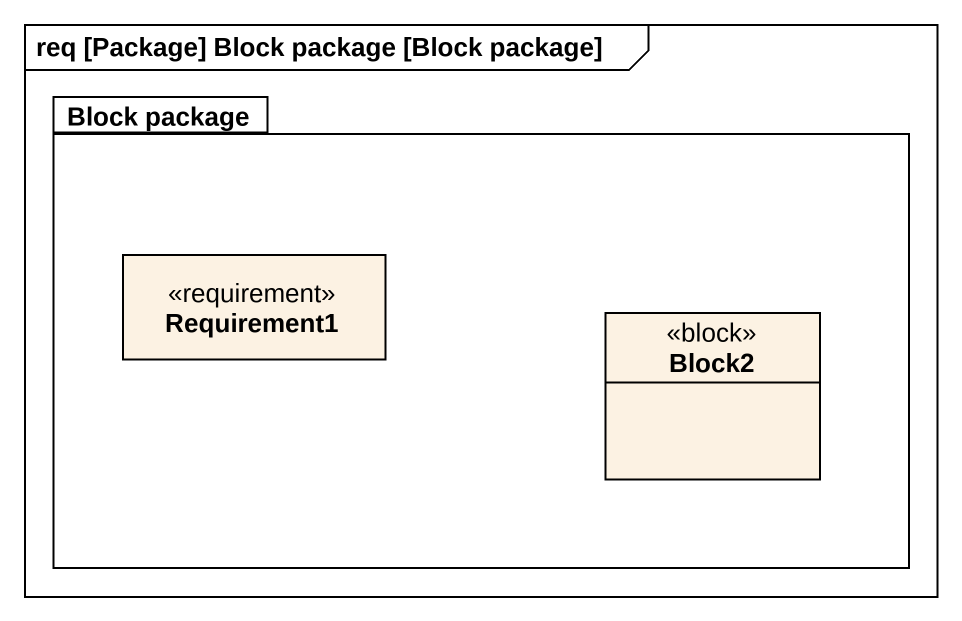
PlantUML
@startuml
mainframe req [Package] Block package [Block package]
hide circle
hide empty members
package "Block package" as Block_package {
  class Requirement1 <<requirement>>
  class Block2 <<block>>
}
@enduml
